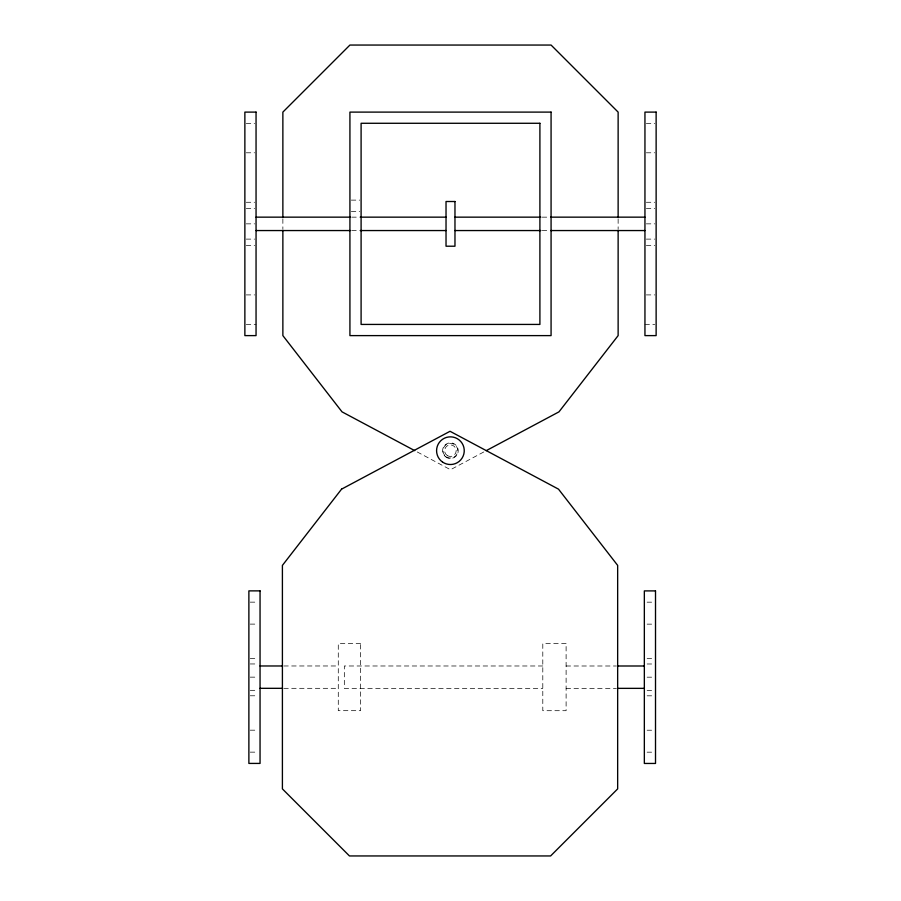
<?xml version="1.0" encoding="UTF-8"?>
<svg xmlns="http://www.w3.org/2000/svg" width="901" height="901" viewBox="0 0 901 901"><rect width="100%" height="100%" fill="white"/><g stroke="black" fill="none" stroke-linecap="round" stroke-linejoin="round"><path stroke-width="0.68" stroke-dasharray="4.5 3.38" d="M483.781 451.964L450.5 469.714L415.992 451.3M246.277 123.369L254.656 123.369M646.344 123.369L654.723 123.369M246.277 152.798L254.656 152.798M646.344 152.798L654.723 152.798M351.322 200.123L359.702 200.123M246.277 202.274L254.656 202.274M646.344 202.274L654.723 202.274M246.277 208.593L254.656 208.593M646.344 208.593L654.723 208.593M351.322 211.453L359.702 211.453M351.739 217.152L358.778 217.152M542.222 217.152L549.261 217.152M246.277 223.853L254.656 223.853M646.344 223.853L654.723 223.853M351.739 230.555L358.778 230.555M542.222 230.555L549.261 230.555M246.277 239.114L254.656 239.114M646.344 239.114L654.723 239.114M246.277 245.432L254.656 245.432M646.344 245.432L654.723 245.432M246.277 294.909L254.656 294.909M646.344 294.909L654.723 294.909M246.277 324.337L256.053 324.337M644.947 324.337L654.723 324.337M250.275 602.15L257.258 602.15M647.132 602.172L654.115 602.172M250.275 624.111L257.258 624.111M647.132 624.145L654.115 624.145M250.275 658.507L257.258 658.507M647.132 658.53L654.115 658.53M250.275 663.958L257.258 663.958M647.132 663.992L654.115 663.992M283.804 665.974L338.28 665.974M542.796 665.985L344.328 665.985L344.328 688.341L542.796 688.341M566.11 665.997L616.397 665.997M250.275 677.147L257.258 677.147M647.132 677.18L654.115 677.18M283.804 688.319L338.28 688.319M566.11 688.353L616.397 688.353M250.275 690.324L257.258 690.324M647.132 690.357L654.115 690.357M250.275 695.786L257.258 695.786M647.132 695.82L654.115 695.82M250.275 730.182L257.258 730.182M647.132 730.215L654.115 730.215M250.275 752.144L257.258 752.144M647.132 752.177L654.115 752.177M618.131 218.932L618.131 228.775M282.869 218.932L282.869 228.775M360.625 643.618L338.28 643.618L338.28 710.675L360.625 710.675L360.625 643.618M566.11 643.652L542.796 643.652L542.796 710.698L566.11 710.698L566.11 643.652M447.504 455.715A5.811 5.811 0 0 0 456.221 450.68A5.811 5.811 0 0 0 447.504 445.646A5.811 5.811 0 0 0 447.504 455.715M446.491 456.976A7.422 7.422 0 0 0 457.832 450.917A7.422 7.422 0 0 0 446.919 444.125A7.422 7.422 0 0 0 446.491 456.976M445.342 456.649A7.839 7.839 0 0 0 458.125 452.077A7.839 7.839 0 0 0 447.774 443.292A7.839 7.839 0 0 0 445.342 456.649"/><path stroke-width="1.35" d="M486.247 450.646L558.969 411.858L618.131 335.611L618.131 230.183M256.053 217.152L350.331 217.152M360.186 217.152L446.029 217.152M454.971 217.152L540.814 217.152M550.669 217.152L644.947 217.152M256.053 230.555L350.331 230.555M360.186 230.555L446.029 230.555M454.971 230.555L540.814 230.555M550.669 230.555L644.947 230.555M260.051 665.974L282.407 665.974M617.793 665.997L644.339 665.997M260.051 688.319L282.407 688.319M617.793 688.353L644.339 688.353M414.753 450.646L342.031 411.858L282.869 335.611L282.869 230.183M618.131 217.524L618.131 112.107L551.074 45.05L349.926 45.05L282.869 112.107L282.869 217.524M341.569 489.142L282.407 565.389L282.407 788.893L349.453 855.95L550.612 855.95L617.658 788.893L617.658 565.389L558.496 489.142L450.038 431.286L341.569 489.142M256.053 112.107L244.869 112.107L244.869 335.611L256.053 335.611L256.053 112.107M551.074 112.107L349.926 112.107L349.926 335.611L551.074 335.611L551.074 112.107M656.131 112.107L644.947 112.107L644.947 335.611L656.131 335.611L656.131 112.107M539.902 123.279L361.098 123.279L361.098 324.428L539.902 324.428L539.902 123.279M454.971 201.509L446.029 201.509L446.029 246.21L454.971 246.21L454.971 201.509M260.051 590.876L248.879 590.876L248.879 763.417L260.051 763.417L260.051 590.876M655.511 590.898L644.339 590.898L644.339 763.451L655.511 763.451L655.511 590.898M442.526 462.055A13.842 13.842 0 0 0 464.206 451.818A13.842 13.842 0 0 0 444.508 438.168A13.842 13.842 0 0 0 442.526 462.055"/></g></svg>
